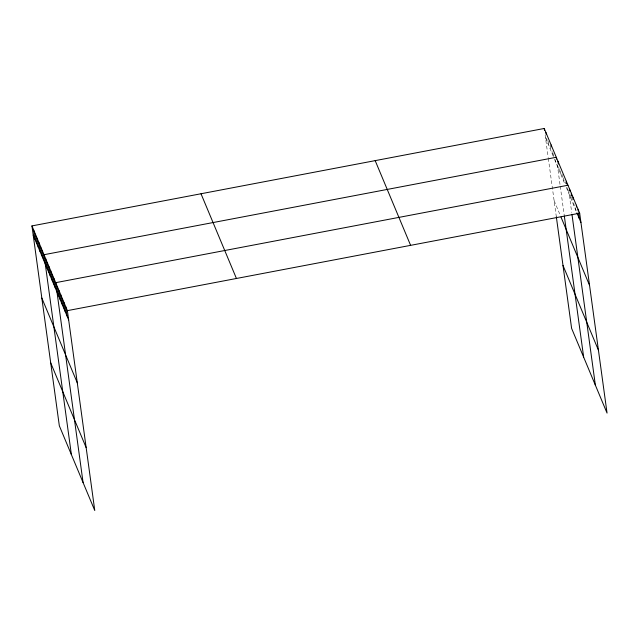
<?xml version="1.0" encoding="UTF-8"?>
<svg xmlns="http://www.w3.org/2000/svg" width="639" height="639" viewBox="0 0 639 639"><rect width="100%" height="100%" fill="white"/><g stroke="black" fill="none" stroke-linecap="round" stroke-linejoin="round"><path stroke-width="0.48" stroke-dasharray="3.19 2.4" d="M545.498 137.728L553.414 156.659M554.444 159.127L565.227 184.903M566.234 187.299L576.594 212.068M554.117 200.638L560.315 215.455M575.547 207.691L575.923 210.471M573.742 202.771L574.253 206.477M571.825 196.924L572.584 202.483M570.403 194.783L570.915 198.489M568.606 189.863L571.705 212.468M567.192 187.722L567.568 190.494M565.267 181.875L565.523 183.728M563.598 177.882L564.229 182.506M561.921 173.888L562.56 178.513M560.379 170.821L560.89 174.519M558.71 166.827L559.221 170.525M557.296 164.686L560.012 184.511M560.251 186.308L564.197 215.063M555.443 159.646L555.826 162.418M553.47 153.679L553.853 156.451M552 151.411L552.384 154.191M550.027 145.444L550.658 150.077M548.31 141.331L548.941 145.956M546.712 138.144L547.216 141.842M545.115 134.957L548.206 157.506M548.326 158.4L556.337 216.845"/><path stroke-width="0.96" d="M31.95 225.91L67.391 310.634L94.772 510.521L59.331 425.806L31.95 225.91L544.228 128.479L579.669 213.194L607.05 413.09L571.609 328.366L556.337 216.845M567.975 185.238L55.697 282.67L83.078 482.565M67.391 310.634L579.669 213.194M576.929 212.867L580.939 222.452M561.002 217.1L589.549 285.361M562.991 265.457L598.431 350.18M375.181 160.629L410.613 245.352M201.005 193.761L236.438 278.476M33.22 235.168L68.653 319.883M41.839 298.078L77.271 382.793M50.713 362.896L86.153 447.612M577.999 209.201L578.247 211.054M578.503 212.899L579.261 218.458M576.33 205.207L576.578 207.06M572.983 197.219L573.239 199.072M571.314 193.226L571.697 196.005M569.645 189.232L569.9 191.085M571.953 214.265L595.356 385.133M566.306 181.244L566.681 184.016M557.951 161.276L558.326 164.047M556.529 159.135L556.281 157.282L43.995 254.713L71.384 454.609M564.317 215.966L583.663 357.177M551.114 144.933L551.369 146.786M545.954 132.593L546.201 134.446M544.228 128.479L544.484 130.324M65.721 306.64L66.983 315.89M64.044 302.646L65.314 311.896M62.374 298.653L63.644 307.902M60.705 294.651L61.975 303.908M59.036 290.657L60.306 299.915M57.366 286.663L58.628 295.921M54.019 278.676L55.289 287.933M52.35 274.682L53.62 283.94M50.681 270.688L51.951 279.946M49.011 266.695L50.281 275.952M47.342 262.701L48.604 271.958M45.673 258.707L46.935 267.965M42.278 250.6L43.548 259.857M40.553 246.486L41.823 255.736M38.835 242.373L40.105 251.622M37.11 238.259L38.38 247.509M35.393 234.138L36.663 243.395M33.667 230.024L34.937 239.282"/></g></svg>
